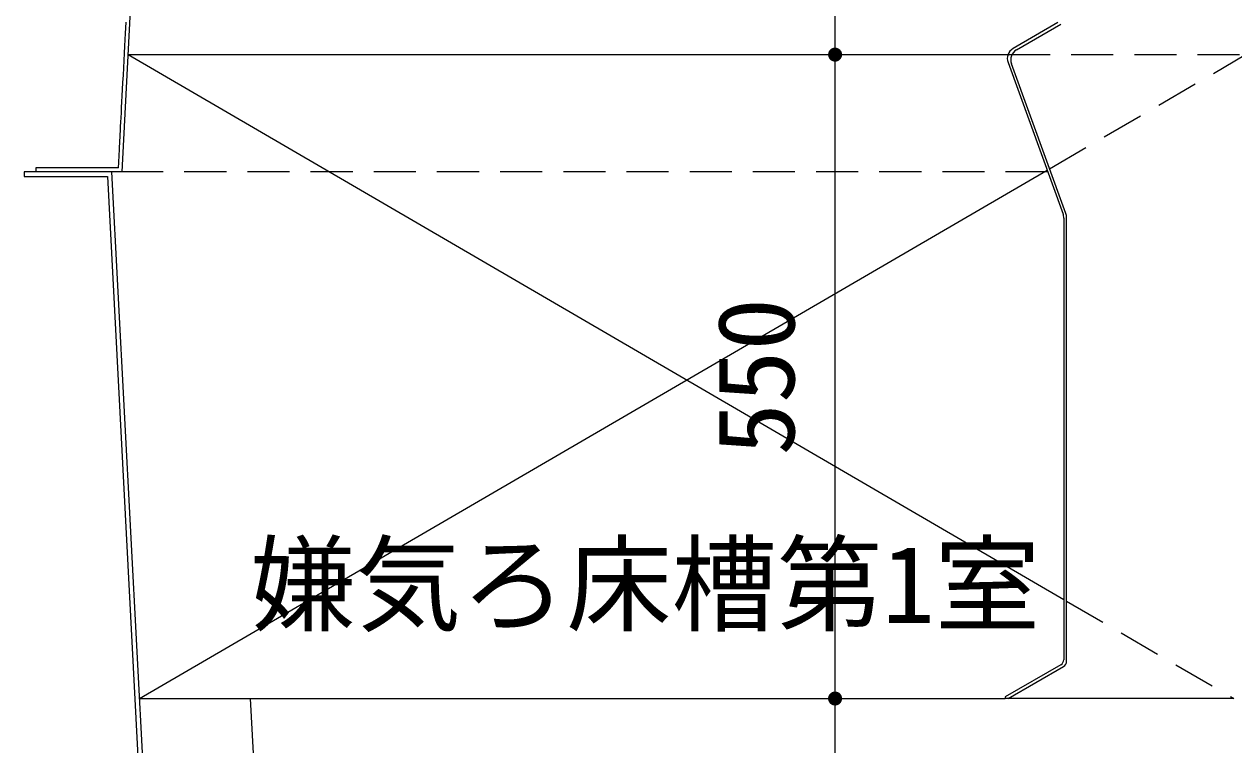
# Model space of a CAD drawing. Units: millimetres, scale not verified. Extents: x -8910 to 8910, y -6308 to 6308.
# Drawn here: x -6476 to -5442, y -3173 to -2558 of the extents above; entities that cross this region are included whole.
import ezdxf
from ezdxf.enums import TextEntityAlignment as Align

# ---------------------------------------------------------------- set-up
doc = ezdxf.new("R2010")
doc.units = ezdxf.units.MM
doc.header["$LTSCALE"] = 30
doc.linetypes.add('DASHED1', pattern=[1.8, 1.2, -0.6])
doc.layers.add('0-0_空気管', color=3, linetype='Continuous', lineweight=25)
doc.styles.add('ＭＳ ゴシック', font='')
doc.styles.get('ＭＳ ゴシック').set_extended_font_data('MS Gothic')

msp = doc.modelspace()

# ---------------------------------------------------------------- linework, layer by layer
at = {"layer": '0-0_空気管', "color": 4}
msp.add_line((-5782.43, -3533.82), (-5782.43, -2283.82), dxfattribs=at)
at = {"layer": '0-0_空気管'}
for p, q in [((-6391.93, -2683.82), (-6384.05, -2533.29)), ((-5591.95, -2556.45), (-5630.23, -2578.55)), ((-5627.28, -2579.62), (-5589.55, -2557.83)), ((-6386.69, -2583.82), (-5634.63, -2583.82)), ((-6386.69, -2583.82), (-5586.95, -3049.21)), ((-5812.43, -2583.82), (-5763.64, -2583.82)), ((-5634.63, -2590.63), (-5587.55, -2719.96)), ((-5585.15, -2719.53), (-5631.68, -2591.7)), ((-6394.97, -2680.62), (-6394.72, -2675.9)), ((-6391.93, -2683.82), (-6475.55, -2683.82)), ((-6465.55, -2680.62), (-6465.55, -2683.82)), ((-6394.97, -2680.62), (-6465.55, -2680.62)), ((-6360.97, -3439.05), (-6400.55, -2683.82)), ((-6376.97, -3133.82), (-5601.19, -2682.48)), ((-5586.95, -2723.38), (-5586.95, -3100.64)), ((-5584.55, -3102.03), (-5584.55, -2722.95)), ((-6376.97, -3133.82), (-5636.95, -3133.82)), ((-6282.26, -3133.82), (-6261.87, -3522.92)), ((-5441.62, -3133.78), (-5636.95, -3133.78))]:
    msp.add_line(p, q, dxfattribs=at)
at = {"layer": '0-0_空気管', "linetype": 'DASHED1'}
for p, q in [((-5634.64, -2583.82), (-5431.55, -2583.82)), ((-5599.08, -2681.26), (-5431.55, -2583.82)), ((-5600.71, -2683.82), (-6391.93, -2683.82)), ((-5584.55, -3050.61), (-5441.62, -3133.78))]:
    msp.add_line(p, q, dxfattribs=at)
at = {"layer": '0-0_空気管'}
for points in [[(-6394.72, -2675.9), (-6394.62, -2673.92), (-6394.49, -2671.55), (-6394.35, -2668.85), (-6394.19, -2665.87), (-6394.02, -2662.67), (-6393.85, -2659.31), (-6393.48, -2652.3), (-6393.29, -2648.75), (-6393.1, -2645.15), (-6392.9, -2641.43), (-6392.7, -2637.53), (-6392.48, -2633.41), (-6392.25, -2629), (-6392, -2624.25), (-6391.73, -2619.09), (-6391.43, -2613.51), (-6391.12, -2607.58), (-6390.8, -2601.41), (-6390.46, -2595.12), (-6390.13, -2588.83), (-6389.81, -2582.64), (-6389.49, -2576.66), (-6389.19, -2571.02), (-6388.92, -2565.78), (-6388.66, -2560.87), (-6388.41, -2556.17)], [(-6475.55, -2683.82), (-6475.55, -2687.82), (-6404.35, -2687.82), (-6364.97, -3439.26)], [(-5589.45, -3104.98), (-5636.95, -3132.4), (-5636.95, -3133.82)], [(-5634.55, -3133.82), (-5634.55, -3133.78), (-5587.05, -3106.36)]]:
    msp.add_lwpolyline(points, dxfattribs=at)
for centre, radius, start, end in [((-5625.23, -2587.21), 10, 119.99998, 200), ((-5622.28, -2588.28), 10, 119.99998, 200), ((-5596.95, -2723.38), 10, 0, 20), ((-5594.55, -2722.95), 10, 0, 20), ((-5591.95, -3100.64), 5, 300, 0), ((-5589.55, -3102.03), 5, 300, 0)]:
    msp.add_arc(centre, radius, start, end, dxfattribs=at)
at = {"layer": '0-0_空気管', "color": 92}
for points in [[(-5788.42, -2583.44), (-5782.43, -2583.82), (-5788.43, -2583.82)], [(-5788.43, -2583.82), (-5786.8, -2587.93), (-5788.38, -2584.57)], [(-5788.43, -2583.82), (-5786.25, -2588.44), (-5786.8, -2587.93)], [(-5782.43, -2583.82), (-5786.25, -2588.44), (-5788.43, -2583.82)], [(-5788.32, -2582.69), (-5782.43, -2583.82), (-5788.42, -2583.44)], [(-5788.38, -2584.57), (-5787.28, -2587.35), (-5788.24, -2585.31)], [(-5788.38, -2584.57), (-5786.8, -2587.93), (-5787.28, -2587.35)], [(-5788.14, -2581.96), (-5782.43, -2583.82), (-5788.32, -2582.69)], [(-5787.86, -2581.26), (-5782.43, -2583.82), (-5788.14, -2581.96)], [(-5787.5, -2580.6), (-5782.43, -2583.82), (-5787.86, -2581.26)], [(-5787.05, -2579.99), (-5782.43, -2583.82), (-5787.5, -2580.6)], [(-5786.54, -2579.45), (-5782.43, -2583.82), (-5787.05, -2579.99)], [(-5785.96, -2578.96), (-5782.43, -2583.82), (-5786.54, -2579.45)], [(-5782.43, -2583.82), (-5785.64, -2588.88), (-5786.25, -2588.44)], [(-5785.32, -2578.56), (-5782.43, -2583.82), (-5785.96, -2578.96)], [(-5782.43, -2583.82), (-5784.98, -2589.25), (-5785.64, -2588.88)], [(-5784.64, -2578.24), (-5782.43, -2583.82), (-5785.32, -2578.56)], [(-5782.43, -2583.82), (-5784.28, -2589.53), (-5784.98, -2589.25)], [(-5784.64, -2578.24), (-5782.43, -2577.82), (-5782.43, -2583.82)], [(-5783.92, -2578.01), (-5782.43, -2577.82), (-5784.64, -2578.24)], [(-5782.43, -2583.82), (-5783.55, -2589.71), (-5784.28, -2589.53)], [(-5783.18, -2577.87), (-5782.43, -2577.82), (-5783.92, -2578.01)], [(-5782.43, -2583.82), (-5782.81, -2589.81), (-5783.55, -2589.71)], [(-5782.43, -2583.82), (-5782.43, -2589.82), (-5782.81, -2589.81)], [(-5782.43, -2577.82), (-5776.43, -2583.82), (-5782.43, -2583.82)], [(-5782.05, -2577.83), (-5776.43, -2583.82), (-5782.43, -2577.82)], [(-5782.43, -2583.82), (-5781.68, -2589.77), (-5782.43, -2589.82)], [(-5782.43, -2583.82), (-5780.94, -2589.63), (-5781.68, -2589.77)], [(-5782.43, -2583.82), (-5780.22, -2589.4), (-5780.94, -2589.63)], [(-5782.43, -2583.82), (-5779.54, -2589.08), (-5780.22, -2589.4)], [(-5776.43, -2583.82), (-5779.54, -2589.08), (-5782.43, -2583.82)], [(-5781.31, -2577.93), (-5776.43, -2583.82), (-5782.05, -2577.83)], [(-5780.58, -2578.11), (-5776.43, -2583.82), (-5781.31, -2577.93)], [(-5779.87, -2578.39), (-5776.43, -2583.82), (-5780.58, -2578.11)], [(-5779.21, -2578.75), (-5776.43, -2583.82), (-5779.87, -2578.39)], [(-5776.43, -2583.82), (-5778.9, -2588.67), (-5779.54, -2589.08)], [(-5778.6, -2579.2), (-5776.43, -2583.82), (-5779.21, -2578.75)], [(-5776.43, -2583.82), (-5778.32, -2588.19), (-5778.9, -2588.67)], [(-5778.06, -2579.71), (-5776.43, -2583.82), (-5778.6, -2579.2)], [(-5776.43, -2583.82), (-5777.81, -2587.64), (-5778.32, -2588.19)], [(-5778.06, -2579.71), (-5776.48, -2583.07), (-5776.43, -2583.82)], [(-5777.58, -2580.29), (-5776.48, -2583.07), (-5778.06, -2579.71)], [(-5776.43, -2583.82), (-5777.36, -2587.03), (-5777.81, -2587.64)], [(-5777.58, -2580.29), (-5776.62, -2582.33), (-5776.48, -2583.07)], [(-5777.17, -2580.93), (-5776.62, -2582.33), (-5777.58, -2580.29)], [(-5776.43, -2583.82), (-5777, -2586.37), (-5777.36, -2587.03)], [(-5777.17, -2580.93), (-5776.85, -2581.61), (-5776.62, -2582.33)], [(-5776.43, -2583.82), (-5776.72, -2585.67), (-5777, -2586.37)], [(-5776.43, -2583.82), (-5776.54, -2584.94), (-5776.72, -2585.67)], [(-5776.43, -2583.82), (-5776.44, -2584.2), (-5776.54, -2584.94)], [(-5788.24, -2585.31), (-5787.69, -2586.71), (-5788.01, -2586.03)], [(-5788.24, -2585.31), (-5787.28, -2587.35), (-5787.69, -2586.71)], [(-5788.32, -3132.69), (-5782.43, -3133.82), (-5788.42, -3133.44)], [(-5788.14, -3131.96), (-5782.43, -3133.82), (-5788.32, -3132.69)], [(-5787.86, -3131.26), (-5782.43, -3133.82), (-5788.14, -3131.96)], [(-5787.5, -3130.6), (-5782.43, -3133.82), (-5787.86, -3131.26)], [(-5787.05, -3129.99), (-5782.43, -3133.82), (-5787.5, -3130.6)], [(-5786.54, -3129.44), (-5782.43, -3133.82), (-5787.05, -3129.99)], [(-5785.96, -3128.96), (-5782.43, -3133.82), (-5786.54, -3129.44)], [(-5785.32, -3128.56), (-5782.43, -3133.82), (-5785.96, -3128.96)], [(-5784.64, -3128.24), (-5782.43, -3133.82), (-5785.32, -3128.56)], [(-5784.64, -3128.24), (-5782.43, -3127.82), (-5782.43, -3133.82)], [(-5783.92, -3128.01), (-5782.43, -3127.82), (-5784.64, -3128.24)], [(-5783.18, -3127.86), (-5782.43, -3127.82), (-5783.92, -3128.01)], [(-5782.43, -3127.82), (-5776.43, -3133.82), (-5782.43, -3133.82)], [(-5782.05, -3127.83), (-5776.43, -3133.82), (-5782.43, -3127.82)], [(-5781.31, -3127.92), (-5776.43, -3133.82), (-5782.05, -3127.83)], [(-5780.58, -3128.11), (-5776.43, -3133.82), (-5781.31, -3127.92)], [(-5779.87, -3128.39), (-5776.43, -3133.82), (-5780.58, -3128.11)], [(-5779.21, -3128.75), (-5776.43, -3133.82), (-5779.87, -3128.39)], [(-5778.6, -3129.19), (-5776.43, -3133.82), (-5779.21, -3128.75)], [(-5778.6, -3129.19), (-5776.48, -3133.07), (-5776.43, -3133.82)], [(-5778.06, -3129.71), (-5776.48, -3133.07), (-5778.6, -3129.19)], [(-5778.06, -3129.71), (-5776.62, -3132.33), (-5776.48, -3133.07)], [(-5777.58, -3130.29), (-5776.62, -3132.33), (-5778.06, -3129.71)], [(-5777.58, -3130.29), (-5776.85, -3131.61), (-5776.62, -3132.33)], [(-5777.17, -3130.93), (-5776.85, -3131.61), (-5777.58, -3130.29)], [(-5788.42, -3133.44), (-5782.43, -3133.82), (-5788.43, -3133.82)], [(-5788.43, -3133.82), (-5786.25, -3138.44), (-5788.38, -3134.57)], [(-5788.43, -3133.82), (-5785.64, -3138.88), (-5786.25, -3138.44)], [(-5782.43, -3133.82), (-5785.64, -3138.88), (-5788.43, -3133.82)], [(-5788.38, -3134.57), (-5786.8, -3137.92), (-5788.24, -3135.31)], [(-5788.38, -3134.57), (-5786.25, -3138.44), (-5786.8, -3137.92)], [(-5788.24, -3135.31), (-5787.28, -3137.34), (-5788.01, -3136.03)], [(-5788.24, -3135.31), (-5786.8, -3137.92), (-5787.28, -3137.34)], [(-5788.01, -3136.03), (-5787.28, -3137.34), (-5787.69, -3136.71)], [(-5782.43, -3133.82), (-5784.98, -3139.25), (-5785.64, -3138.88)], [(-5782.43, -3133.82), (-5784.28, -3139.52), (-5784.98, -3139.25)], [(-5782.43, -3133.82), (-5783.55, -3139.71), (-5784.28, -3139.52)], [(-5782.43, -3133.82), (-5782.81, -3139.81), (-5783.55, -3139.71)], [(-5782.43, -3133.82), (-5782.43, -3139.82), (-5782.81, -3139.81)], [(-5782.43, -3133.82), (-5781.68, -3139.77), (-5782.43, -3139.82)], [(-5782.43, -3133.82), (-5780.94, -3139.63), (-5781.68, -3139.77)], [(-5782.43, -3133.82), (-5780.22, -3139.4), (-5780.94, -3139.63)], [(-5782.43, -3133.82), (-5779.54, -3139.08), (-5780.22, -3139.4)], [(-5776.43, -3133.82), (-5779.54, -3139.08), (-5782.43, -3133.82)], [(-5776.43, -3133.82), (-5778.9, -3138.67), (-5779.54, -3139.08)], [(-5776.43, -3133.82), (-5778.32, -3138.19), (-5778.9, -3138.67)], [(-5776.43, -3133.82), (-5777.81, -3137.64), (-5778.32, -3138.19)], [(-5776.43, -3133.82), (-5777.36, -3137.03), (-5777.81, -3137.64)], [(-5776.43, -3133.82), (-5777, -3136.37), (-5777.36, -3137.03)], [(-5776.43, -3133.82), (-5776.72, -3135.67), (-5777, -3136.37)], [(-5776.43, -3133.82), (-5776.54, -3134.94), (-5776.72, -3135.67)], [(-5776.43, -3133.82), (-5776.44, -3134.19), (-5776.54, -3134.94)]]:
    msp.add_solid(points, dxfattribs=at)

# ---------------------------------------------------------------- texts
at = {"layer": '0-0_空気管', "color": 4, "style": 'ＭＳ ゴシック'}
msp.add_text('550', height=65.98, rotation=90, dxfattribs=at).set_placement((-5797.43, -2926.32), align=Align.BOTTOM_LEFT)
msp.add_text('嫌気ろ床槽第1室', height=65.98, dxfattribs=at).set_placement((-6282.13, -3089.02), align=Align.BOTTOM_LEFT)

doc.saveas('drawing.dxf')
